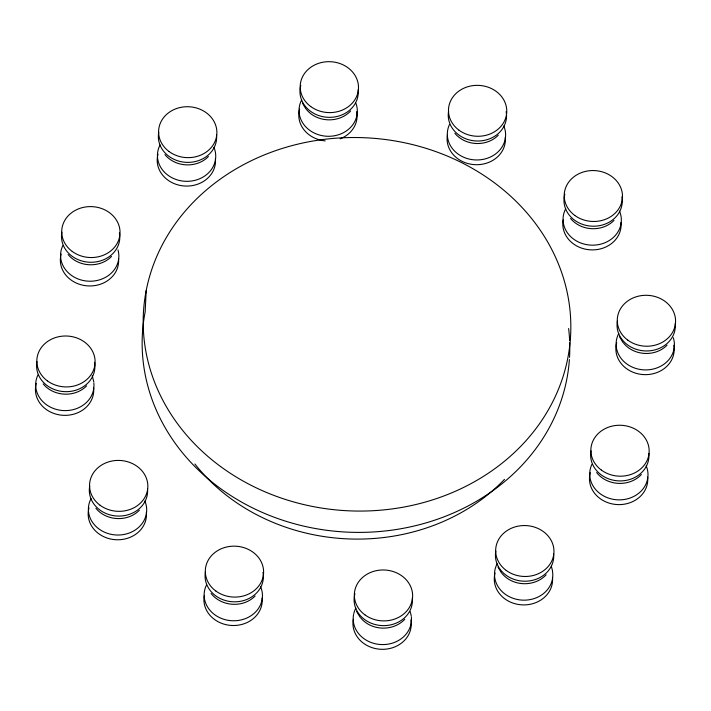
<?xml version="1.0" encoding="UTF-8"?>
<svg xmlns="http://www.w3.org/2000/svg" width="711" height="711" viewBox="0 0 711 711"><rect width="100%" height="100%" fill="white"/><g stroke="black" fill="none" stroke-linecap="round" stroke-linejoin="round"><path stroke-width="1.07" d="M146.199 290.559L145.16 311.88A213.895 186.709 2.8 0 0 331.459 530.868A213.895 186.709 2.8 0 0 569.395 359.553M350.656 110.978C339.076 123.305 317.284 122.719 306.557 109.592M404.799 619.263C393.227 631.59 371.435 631.004 360.708 617.877M641.331 474.548C629.519 487.142 607.292 486.155 596.645 472.566M546.128 574.843C534.556 587.17 512.764 586.584 502.037 573.466M208.403 156.553C196.805 168.436 175.475 167.467 164.961 154.634M111.538 256.449C99.94 268.323 78.61 267.363 68.105 254.52M86.635 385.842C75.037 397.716 53.707 396.756 43.193 383.913M498.287 135.188C486.688 147.061 465.35 146.102 454.844 133.259M139.365 510.249C127.767 522.123 106.428 521.163 95.923 508.321M614.02 220.383C602.421 232.257 581.083 231.297 570.577 218.455M255.116 595.996C243.286 608.127 221.521 606.767 211.087 593.472M667.078 345.137C655.48 357.011 634.15 356.042 623.645 343.209M619.61 336.89L623.049 342.604M302.531 103.273L305.97 108.996M498.002 567.138L501.442 572.862M356.682 611.558L360.113 617.281M551.345 566.276L552.456 570.56M92.226 375.657L93.852 382.047M94.492 362.281A29.169 25.463 2.8 0 1 65.732 391.672A29.169 25.463 2.8 0 1 36.99 361.606M93.843 383.113A29.169 25.463 2.8 0 1 60.462 410.283A29.169 25.463 2.8 0 1 37.879 375.088M93.612 387.851A29.169 25.463 2.8 0 1 62.408 415.26A29.169 25.463 2.8 0 1 36.279 383.433M147.497 488.573A29.169 25.463 2.8 0 1 117.377 516.053A29.169 25.463 2.8 0 1 89.719 486.013M552.456 577.403A29.169 25.463 2.8 0 1 521.243 604.812A29.169 25.463 2.8 0 1 495.123 572.986M146.342 512.258A29.169 25.463 2.8 0 1 115.138 539.676A29.169 25.463 2.8 0 1 89.008 507.85M504.49 479.374A194.45 169.733 2.8 0 1 194.894 463.981M262.101 598.004A29.169 25.463 2.8 0 1 231.973 625.484A29.169 25.463 2.8 0 1 204.324 595.445M553.611 553.709A29.169 25.463 2.8 0 1 523.492 581.189A29.169 25.463 2.8 0 1 495.834 551.149M412.282 598.129A29.169 25.463 2.8 0 1 381.078 625.538A29.169 25.463 2.8 0 1 354.949 593.712M410.842 619.93A29.169 25.463 2.8 0 1 382.091 649.321A29.169 25.463 2.8 0 1 353.349 619.254M411.358 617.077A29.169 25.463 2.8 0 1 381.238 644.557A29.169 25.463 2.8 0 1 353.58 614.517M353.785 613.593A29.169 25.463 2.8 0 1 355.829 608.189M410.025 611.478A29.169 25.463 2.8 0 1 411.242 616.135M552.403 570.773A29.169 25.463 2.8 0 1 519.848 599.906A29.169 25.463 2.8 0 1 497.149 563.77M673.779 345.262A29.169 25.463 2.8 0 1 643.935 374.617A29.169 25.463 2.8 0 1 616.721 342.729M144.875 501.024A29.169 25.463 2.8 0 1 116.453 535.001A29.169 25.463 2.8 0 1 91.035 498.633M505.263 137.196A29.169 25.463 2.8 0 1 475.144 164.676A29.169 25.463 2.8 0 1 447.486 134.637M648.814 453.414A29.169 25.463 2.8 0 1 618.686 480.894A29.169 25.463 2.8 0 1 591.037 450.854M647.65 477.108A29.169 25.463 2.8 0 1 616.446 504.517A29.169 25.463 2.8 0 1 590.317 472.691M260.635 586.771A29.169 25.463 2.8 0 1 232.746 620.765A29.169 25.463 2.8 0 1 206.359 585.242M215.38 158.571A29.169 25.463 2.8 0 1 184.176 185.98A29.169 25.463 2.8 0 1 158.046 154.154M118.515 258.457A29.169 25.463 2.8 0 1 87.311 285.866A29.169 25.463 2.8 0 1 61.182 254.049M262.972 572.435A29.169 25.463 2.8 0 1 234.221 601.826A29.169 25.463 2.8 0 1 205.479 571.76M356.691 111.645A29.169 25.463 2.8 0 1 340.098 138.858M325.211 140.894A29.169 25.463 2.8 0 1 299.642 109.112M620.996 222.392A29.169 25.463 2.8 0 1 590.868 249.872A29.169 25.463 2.8 0 1 563.219 219.832M646.192 465.865A29.169 25.463 2.8 0 1 618.303 499.86A29.169 25.463 2.8 0 1 591.916 464.345M503.797 125.963A29.169 25.463 2.8 0 1 475.917 159.957A29.169 25.463 2.8 0 1 449.53 124.434M506.134 111.627A29.169 25.463 2.8 0 1 477.383 141.018A29.169 25.463 2.8 0 1 448.641 110.952M673.281 337.716A29.169 25.463 2.8 0 1 643.082 369.818A29.169 25.463 2.8 0 1 618.757 333.521M675.219 323.461A29.169 25.463 2.8 0 1 645.099 350.932A29.169 25.463 2.8 0 1 617.441 320.892M621.867 196.823A29.169 25.463 2.8 0 1 592.032 226.187A29.169 25.463 2.8 0 1 564.818 194.29M619.53 211.158A29.169 25.463 2.8 0 1 591.108 245.135A29.169 25.463 2.8 0 1 565.689 208.767M358.14 89.844A29.169 25.463 2.8 0 1 326.927 117.253A29.169 25.463 2.8 0 1 300.806 85.427M355.873 103.184A29.169 25.463 2.8 0 1 326.545 136.236A29.169 25.463 2.8 0 1 301.677 99.904M119.395 232.888A29.169 25.463 2.8 0 1 90.644 262.279A29.169 25.463 2.8 0 1 61.901 232.213M213.922 147.328A29.169 25.463 2.8 0 1 185.491 181.305A29.169 25.463 2.8 0 1 160.082 144.946M118.017 249.961A29.169 25.463 2.8 0 1 87.533 281.129A29.169 25.463 2.8 0 1 62.781 245.695M216.535 134.877A29.169 25.463 2.8 0 1 186.415 162.357A29.169 25.463 2.8 0 1 158.757 132.317M568.622 328.518A213.895 186.709 2.8 0 1 569.627 340.596M569.707 342.818A213.895 186.709 2.8 0 1 569.538 357.322M47.37 380.856A29.169 25.463 2.8 0 0 94.714 366.067A29.169 25.463 2.8 0 0 55.831 337.467A29.169 25.463 2.8 0 0 47.37 380.856M364.885 614.828A29.169 25.463 2.8 0 0 412.229 600.031A29.169 25.463 2.8 0 0 373.346 571.44A29.169 25.463 2.8 0 0 364.885 614.828M215.851 591.019A29.169 25.463 2.8 0 0 263.203 576.221A29.169 25.463 2.8 0 0 224.312 547.63A29.169 25.463 2.8 0 0 215.851 591.019M100.1 505.272A29.169 25.463 2.8 0 0 147.444 490.474A29.169 25.463 2.8 0 0 108.561 461.883A29.169 25.463 2.8 0 0 100.1 505.272M506.205 570.409A29.169 25.463 2.8 0 0 553.558 555.611A29.169 25.463 2.8 0 0 514.666 527.02A29.169 25.463 2.8 0 0 506.205 570.409M601.408 470.113A29.169 25.463 2.8 0 0 648.761 455.324A29.169 25.463 2.8 0 0 609.869 426.724A29.169 25.463 2.8 0 0 601.408 470.113M459.022 130.211A29.169 25.463 2.8 0 0 506.365 115.413A29.169 25.463 2.8 0 0 467.483 86.822A29.169 25.463 2.8 0 0 459.022 130.211M627.813 340.151A29.169 25.463 2.8 0 0 675.166 325.362A29.169 25.463 2.8 0 0 636.274 296.763A29.169 25.463 2.8 0 0 627.813 340.151M574.746 215.406A29.169 25.463 2.8 0 0 622.098 200.609A29.169 25.463 2.8 0 0 583.207 172.018A29.169 25.463 2.8 0 0 574.746 215.406M310.734 106.534A29.169 25.463 2.8 0 0 358.086 91.746A29.169 25.463 2.8 0 0 319.195 63.146A29.169 25.463 2.8 0 0 310.734 106.534M72.273 251.472A29.169 25.463 2.8 0 0 119.626 236.674A29.169 25.463 2.8 0 0 80.734 208.074A29.169 25.463 2.8 0 0 72.273 251.472M169.138 151.576A29.169 25.463 2.8 0 0 216.482 136.788A29.169 25.463 2.8 0 0 177.599 108.188A29.169 25.463 2.8 0 0 169.138 151.576M220.579 466.523A213.895 186.709 2.8 0 0 567.813 358.042A213.895 186.709 2.8 0 0 282.631 148.332A213.895 186.709 2.8 0 0 220.579 466.523"/></g></svg>
